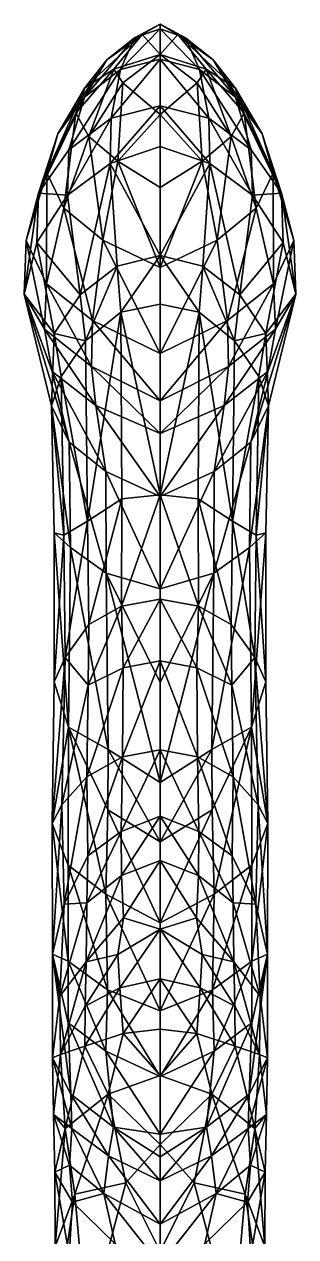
# Model space of a CAD drawing. Extents: x -0.38 to 0.38, y -1.36 to 1.52.
# Drawn here: x -0.0492 to 0.0492, y 1.0853 to 1.5242 of the extents above; entities that cross this region are included whole.
import ezdxf

# ---------------------------------------------------------------- set-up
doc = ezdxf.new("R2010")
doc.units = 0
doc.layers.add('SABTOOTH$LWO', color=1, linetype='CONTINUOUS')

msp = doc.modelspace()

# ---------------------------------------------------------------- linework, layer by layer
at = {"layer": 'SABTOOTH$LWO'}
for points in [[(-0.00646, 1.5205, 0.19042), (-0.00927, 1.51935, 0.23469), (0, 1.52422, 0.19241)], [(-0.00927, 1.51935, 0.23469), (0, 1.52253, 0.23649), (0, 1.52422, 0.19241)], [(0, 1.51326, 0.16901), (-0.00646, 1.5205, 0.19042), (0, 1.52422, 0.19241)], [(0.00646, 1.5205, 0.19042), (0, 1.51326, 0.16901), (0, 1.52422, 0.19241)], [(0.00927, 1.51935, 0.23469), (0.00646, 1.5205, 0.19042), (0, 1.52422, 0.19241)], [(0, 1.52253, 0.23649), (0.00927, 1.51935, 0.23469), (0, 1.52422, 0.19241)], [(-0.01926, 1.51131, 0.23054), (-0.02737, 1.49788, 0.28445), (-0.00927, 1.51935, 0.23469)], [(-0.02737, 1.49788, 0.28445), (-0.01426, 1.50778, 0.28902), (-0.00927, 1.51935, 0.23469)], [(-0.01673, 1.50797, 0.1833), (-0.02724, 1.50125, 0.22526), (-0.00646, 1.5205, 0.19042)], [(-0.02724, 1.50125, 0.22526), (-0.01926, 1.51131, 0.23054), (-0.00646, 1.5205, 0.19042)], [(-0.01926, 1.51131, 0.23054), (-0.00927, 1.51935, 0.23469), (-0.00646, 1.5205, 0.19042)], [(0, 1.51326, 0.16901), (-0.01673, 1.50797, 0.1833), (-0.00646, 1.5205, 0.19042)], [(-0.00927, 1.51935, 0.23469), (-0.01426, 1.50778, 0.28902), (0, 1.52253, 0.23649)], [(-0.01426, 1.50778, 0.28902), (0, 1.51158, 0.29086), (0, 1.52253, 0.23649)], [(0.01426, 1.50778, 0.28902), (0.00927, 1.51935, 0.23469), (0, 1.52253, 0.23649)], [(0, 1.51158, 0.29086), (0.01426, 1.50778, 0.28902), (0, 1.52253, 0.23649)], [(0.01673, 1.50797, 0.1833), (0, 1.51326, 0.16901), (0.00646, 1.5205, 0.19042)], [(0.00927, 1.51935, 0.23469), (0.01926, 1.51131, 0.23054), (0.00646, 1.5205, 0.19042)], [(0.02724, 1.50125, 0.22526), (0.01673, 1.50797, 0.1833), (0.00646, 1.5205, 0.19042)], [(0.01926, 1.51131, 0.23054), (0.02724, 1.50125, 0.22526), (0.00646, 1.5205, 0.19042)], [(0.02737, 1.49788, 0.28445), (0.01926, 1.51131, 0.23054), (0.00927, 1.51935, 0.23469)], [(0.01426, 1.50778, 0.28902), (0.02737, 1.49788, 0.28445), (0.00927, 1.51935, 0.23469)], [(-0.02724, 1.50125, 0.22526), (-0.03704, 1.48454, 0.27774), (-0.01926, 1.51131, 0.23054)], [(-0.03704, 1.48454, 0.27774), (-0.02737, 1.49788, 0.28445), (-0.01926, 1.51131, 0.23054)], [(-0.01426, 1.50778, 0.28902), (-0.01763, 1.49028, 0.34386), (0, 1.51158, 0.29086)], [(-0.01763, 1.49028, 0.34386), (0, 1.49474, 0.34513), (0, 1.51158, 0.29086)], [(0, 1.51326, 0.16901), (-0.01351, 1.50302, 0.18013), (-0.01673, 1.50797, 0.1833)], [(0, 1.51326, 0.16901), (0, 1.49155, 0.17209), (-0.01351, 1.50302, 0.18013)], [(0.01351, 1.50302, 0.18013), (0, 1.51326, 0.16901), (0.01673, 1.50797, 0.1833)], [(0, 1.49155, 0.17209), (0, 1.51326, 0.16901), (0.01351, 1.50302, 0.18013)], [(0.01763, 1.49028, 0.34386), (0.01426, 1.50778, 0.28902), (0, 1.51158, 0.29086)], [(0, 1.49474, 0.34513), (0.01763, 1.49028, 0.34386), (0, 1.51158, 0.29086)], [(0.03704, 1.48454, 0.27774), (0.02724, 1.50125, 0.22526), (0.01926, 1.51131, 0.23054)], [(0.02737, 1.49788, 0.28445), (0.03704, 1.48454, 0.27774), (0.01926, 1.51131, 0.23054)], [(-0.02737, 1.49788, 0.28445), (-0.03301, 1.47878, 0.33981), (-0.01426, 1.50778, 0.28902)], [(-0.03301, 1.47878, 0.33981), (-0.01763, 1.49028, 0.34386), (-0.01426, 1.50778, 0.28902)], [(-0.03051, 1.492, 0.22008), (-0.02724, 1.50125, 0.22526), (-0.01673, 1.50797, 0.1833)], [(-0.02582, 1.48362, 0.21343), (-0.03051, 1.492, 0.22008), (-0.01673, 1.50797, 0.1833)], [(-0.01351, 1.50302, 0.18013), (-0.02582, 1.48362, 0.21343), (-0.01673, 1.50797, 0.1833)], [(0.02582, 1.48362, 0.21343), (0.01351, 1.50302, 0.18013), (0.01673, 1.50797, 0.1833)], [(0.03301, 1.47878, 0.33981), (0.02737, 1.49788, 0.28445), (0.01426, 1.50778, 0.28902)], [(0.01763, 1.49028, 0.34386), (0.03301, 1.47878, 0.33981), (0.01426, 1.50778, 0.28902)], [(0.02724, 1.50125, 0.22526), (0.03051, 1.492, 0.22008), (0.01673, 1.50797, 0.1833)], [(0.03051, 1.492, 0.22008), (0.02582, 1.48362, 0.21343), (0.01673, 1.50797, 0.1833)], [(-0.03051, 1.492, 0.22008), (-0.041, 1.47041, 0.2695), (-0.02724, 1.50125, 0.22526)], [(-0.041, 1.47041, 0.2695), (-0.03704, 1.48454, 0.27774), (-0.02724, 1.50125, 0.22526)], [(-0.01533, 1.4746, 0.2054), (-0.02582, 1.48362, 0.21343), (-0.01351, 1.50302, 0.18013)], [(-0.01351, 1.50302, 0.18013), (0, 1.49155, 0.17209), (-0.01533, 1.4746, 0.2054)], [(0, 1.49155, 0.17209), (0.01351, 1.50302, 0.18013), (0.01533, 1.4746, 0.2054)], [(0.02582, 1.48362, 0.21343), (0.01533, 1.4746, 0.2054), (0.01351, 1.50302, 0.18013)], [(0.041, 1.47041, 0.2695), (0.03051, 1.492, 0.22008), (0.02724, 1.50125, 0.22526)], [(0.03704, 1.48454, 0.27774), (0.041, 1.47041, 0.2695), (0.02724, 1.50125, 0.22526)], [(-0.03704, 1.48454, 0.27774), (-0.044, 1.46306, 0.33264), (-0.02737, 1.49788, 0.28445)], [(-0.044, 1.46306, 0.33264), (-0.03301, 1.47878, 0.33981), (-0.02737, 1.49788, 0.28445)], [(0.044, 1.46306, 0.33264), (0.03704, 1.48454, 0.27774), (0.02737, 1.49788, 0.28445)], [(0.03301, 1.47878, 0.33981), (0.044, 1.46306, 0.33264), (0.02737, 1.49788, 0.28445)], [(-0.01763, 1.49028, 0.34386), (-0.01805, 1.47379, 0.37538), (0, 1.49474, 0.34513)], [(0, 1.47993, 0.37383), (0, 1.49474, 0.34513), (-0.01805, 1.47379, 0.37538)], [(0.01805, 1.47379, 0.37538), (0.01763, 1.49028, 0.34386), (0, 1.49474, 0.34513)], [(0, 1.49474, 0.34513), (0, 1.47993, 0.37383), (0.01805, 1.47379, 0.37538)], [(-0.03479, 1.45765, 0.25874), (-0.041, 1.47041, 0.2695), (-0.03051, 1.492, 0.22008)], [(-0.02582, 1.48362, 0.21343), (-0.03479, 1.45765, 0.25874), (-0.03051, 1.492, 0.22008)], [(-0.03301, 1.47878, 0.33981), (-0.03352, 1.4623, 0.37156), (-0.01763, 1.49028, 0.34386)], [(-0.01805, 1.47379, 0.37538), (-0.01763, 1.49028, 0.34386), (-0.03352, 1.4623, 0.37156)], [(0, 1.4651, 0.19504), (-0.01533, 1.4746, 0.2054), (0, 1.49155, 0.17209)], [(0.01533, 1.4746, 0.2054), (0, 1.4651, 0.19504), (0, 1.49155, 0.17209)], [(0.03352, 1.4623, 0.37156), (0.03301, 1.47878, 0.33981), (0.01763, 1.49028, 0.34386)], [(0.01763, 1.49028, 0.34386), (0.01805, 1.47379, 0.37538), (0.03352, 1.4623, 0.37156)], [(0.03479, 1.45765, 0.25874), (0.02582, 1.48362, 0.21343), (0.03051, 1.492, 0.22008)], [(0.041, 1.47041, 0.2695), (0.03479, 1.45765, 0.25874), (0.03051, 1.492, 0.22008)], [(-0.041, 1.47041, 0.2695), (-0.04844, 1.44594, 0.32203), (-0.03704, 1.48454, 0.27774)], [(-0.04844, 1.44594, 0.32203), (-0.044, 1.46306, 0.33264), (-0.03704, 1.48454, 0.27774)], [(-0.02067, 1.44609, 0.24686), (-0.03479, 1.45765, 0.25874), (-0.02582, 1.48362, 0.21343)], [(-0.01533, 1.4746, 0.2054), (-0.02067, 1.44609, 0.24686), (-0.02582, 1.48362, 0.21343)], [(0.02067, 1.44609, 0.24686), (0.01533, 1.4746, 0.2054), (0.02582, 1.48362, 0.21343)], [(0.03479, 1.45765, 0.25874), (0.02067, 1.44609, 0.24686), (0.02582, 1.48362, 0.21343)], [(0.04844, 1.44594, 0.32203), (0.041, 1.47041, 0.2695), (0.03704, 1.48454, 0.27774)], [(0.044, 1.46306, 0.33264), (0.04844, 1.44594, 0.32203), (0.03704, 1.48454, 0.27774)], [(0, 1.44049, 0.42409), (0, 1.47993, 0.37383), (-0.01805, 1.47379, 0.37538)], [(0, 1.47993, 0.37383), (0, 1.44049, 0.42409), (0.01805, 1.47379, 0.37538)], [(-0.03352, 1.4623, 0.37156), (-0.03301, 1.47878, 0.33981), (-0.044, 1.46306, 0.33264)], [(0.03301, 1.47878, 0.33981), (0.03352, 1.4623, 0.37156), (0.044, 1.46306, 0.33264)], [(-0.03352, 1.4623, 0.37156), (-0.02888, 1.42624, 0.4211), (-0.01805, 1.47379, 0.37538)], [(-0.01549, 1.43663, 0.42297), (-0.01805, 1.47379, 0.37538), (-0.02888, 1.42624, 0.4211)], [(0, 1.4362, 0.23081), (-0.02067, 1.44609, 0.24686), (-0.01533, 1.4746, 0.2054)], [(-0.01805, 1.47379, 0.37538), (-0.01549, 1.43663, 0.42297), (0, 1.44049, 0.42409)], [(0, 1.4651, 0.19504), (0, 1.4362, 0.23081), (-0.01533, 1.4746, 0.2054)], [(0, 1.4362, 0.23081), (0, 1.4651, 0.19504), (0.01533, 1.4746, 0.2054)], [(0.02067, 1.44609, 0.24686), (0, 1.4362, 0.23081), (0.01533, 1.4746, 0.2054)], [(0.01549, 1.43663, 0.42297), (0.01805, 1.47379, 0.37538), (0, 1.44049, 0.42409)], [(0.01805, 1.47379, 0.37538), (0.01549, 1.43663, 0.42297), (0.02888, 1.42624, 0.4211)], [(0.02888, 1.42624, 0.4211), (0.03352, 1.4623, 0.37156), (0.01805, 1.47379, 0.37538)], [(-0.04112, 1.4303, 0.30839), (-0.04844, 1.44594, 0.32203), (-0.041, 1.47041, 0.2695)], [(-0.03479, 1.45765, 0.25874), (-0.04112, 1.4303, 0.30839), (-0.041, 1.47041, 0.2695)], [(0.04112, 1.4303, 0.30839), (0.03479, 1.45765, 0.25874), (0.041, 1.47041, 0.2695)], [(0.04844, 1.44594, 0.32203), (0.04112, 1.4303, 0.30839), (0.041, 1.47041, 0.2695)], [(-0.04844, 1.44594, 0.32203), (-0.04917, 1.42656, 0.35838), (-0.044, 1.46306, 0.33264)], [(-0.04456, 1.44518, 0.36706), (-0.044, 1.46306, 0.33264), (-0.04917, 1.42656, 0.35838)], [(-0.04456, 1.44518, 0.36706), (-0.03352, 1.4623, 0.37156), (-0.044, 1.46306, 0.33264)], [(-0.02888, 1.42624, 0.4211), (-0.03352, 1.4623, 0.37156), (-0.04456, 1.44518, 0.36706)], [(0.03352, 1.4623, 0.37156), (0.02888, 1.42624, 0.4211), (0.04456, 1.44518, 0.36706)], [(0.03352, 1.4623, 0.37156), (0.04456, 1.44518, 0.36706), (0.044, 1.46306, 0.33264)], [(0.04917, 1.42656, 0.35838), (0.04844, 1.44594, 0.32203), (0.044, 1.46306, 0.33264)], [(0.044, 1.46306, 0.33264), (0.04456, 1.44518, 0.36706), (0.04917, 1.42656, 0.35838)], [(-0.02444, 1.41698, 0.29392), (-0.04112, 1.4303, 0.30839), (-0.03479, 1.45765, 0.25874)], [(-0.02067, 1.44609, 0.24686), (-0.02444, 1.41698, 0.29392), (-0.03479, 1.45765, 0.25874)], [(0.02444, 1.41698, 0.29392), (0.02067, 1.44609, 0.24686), (0.03479, 1.45765, 0.25874)], [(0.04112, 1.4303, 0.30839), (0.02444, 1.41698, 0.29392), (0.03479, 1.45765, 0.25874)], [(-0.04917, 1.42656, 0.35838), (-0.04844, 1.44594, 0.32203), (-0.04181, 1.41388, 0.33953)], [(-0.03828, 1.41222, 0.41714), (-0.04456, 1.44518, 0.36706), (-0.04917, 1.42656, 0.35838)], [(-0.04112, 1.4303, 0.30839), (-0.04181, 1.41388, 0.33953), (-0.04844, 1.44594, 0.32203)], [(-0.03828, 1.41222, 0.41714), (-0.02888, 1.42624, 0.4211), (-0.04456, 1.44518, 0.36706)], [(0, 1.40498, 0.27625), (-0.02444, 1.41698, 0.29392), (-0.02067, 1.44609, 0.24686)], [(0, 1.4362, 0.23081), (0, 1.40498, 0.27625), (-0.02067, 1.44609, 0.24686)], [(0, 1.40498, 0.27625), (0, 1.4362, 0.23081), (0.02067, 1.44609, 0.24686)], [(0.02444, 1.41698, 0.29392), (0, 1.40498, 0.27625), (0.02067, 1.44609, 0.24686)], [(0.02888, 1.42624, 0.4211), (0.03828, 1.41222, 0.41714), (0.04456, 1.44518, 0.36706)], [(0.04456, 1.44518, 0.36706), (0.03828, 1.41222, 0.41714), (0.04917, 1.42656, 0.35838)], [(0.04181, 1.41388, 0.33953), (0.04112, 1.4303, 0.30839), (0.04844, 1.44594, 0.32203)], [(0.04844, 1.44594, 0.32203), (0.04917, 1.42656, 0.35838), (0.04181, 1.41388, 0.33953)], [(-0.01549, 1.43663, 0.42297), (-0.0142, 1.42002, 0.4488), (0, 1.44049, 0.42409)], [(0, 1.42294, 0.45011), (0, 1.44049, 0.42409), (-0.0142, 1.42002, 0.4488)], [(0.0142, 1.42002, 0.4488), (0.01549, 1.43663, 0.42297), (0, 1.44049, 0.42409)], [(0, 1.44049, 0.42409), (0, 1.42294, 0.45011), (0.0142, 1.42002, 0.4488)], [(-0.02888, 1.42624, 0.4211), (-0.02696, 1.40965, 0.4485), (-0.01549, 1.43663, 0.42297)], [(-0.0142, 1.42002, 0.4488), (-0.01549, 1.43663, 0.42297), (-0.02696, 1.40965, 0.4485)], [(0.01549, 1.43663, 0.42297), (0.0142, 1.42002, 0.4488), (0.02696, 1.40965, 0.4485)], [(0.02696, 1.40965, 0.4485), (0.02888, 1.42624, 0.4211), (0.01549, 1.43663, 0.42297)], [(-0.04181, 1.41388, 0.33953), (-0.03907, 1.39855, 0.37026), (-0.04917, 1.42656, 0.35838)], [(-0.03907, 1.39855, 0.37026), (-0.03294, 1.3729, 0.4268), (-0.04917, 1.42656, 0.35838)], [(-0.03928, 1.38611, 0.43259), (-0.04917, 1.42656, 0.35838), (-0.03294, 1.3729, 0.4268)], [(-0.03928, 1.38611, 0.43259), (-0.03828, 1.41222, 0.41714), (-0.04917, 1.42656, 0.35838)], [(-0.04181, 1.41388, 0.33953), (-0.04112, 1.4303, 0.30839), (-0.02484, 1.40032, 0.32555)], [(-0.02444, 1.41698, 0.29392), (-0.02484, 1.40032, 0.32555), (-0.04112, 1.4303, 0.30839)], [(0.02484, 1.40032, 0.32555), (0.02444, 1.41698, 0.29392), (0.04112, 1.4303, 0.30839)], [(0.04112, 1.4303, 0.30839), (0.04181, 1.41388, 0.33953), (0.02484, 1.40032, 0.32555)], [(0.03294, 1.3729, 0.4268), (0.03907, 1.39855, 0.37026), (0.04917, 1.42656, 0.35838)], [(0.04917, 1.42656, 0.35838), (0.03928, 1.38611, 0.43259), (0.03294, 1.3729, 0.4268)], [(0.03828, 1.41222, 0.41714), (0.03928, 1.38611, 0.43259), (0.04917, 1.42656, 0.35838)], [(0.03907, 1.39855, 0.37026), (0.04181, 1.41388, 0.33953), (0.04917, 1.42656, 0.35838)], [(-0.02696, 1.40965, 0.4485), (-0.02888, 1.42624, 0.4211), (-0.03828, 1.41222, 0.41714)], [(0, 1.35385, 0.59335), (0, 1.42294, 0.45011), (-0.0142, 1.42002, 0.4488)], [(0, 1.42294, 0.45011), (0, 1.35385, 0.59335), (0.0142, 1.42002, 0.4488)], [(0.02888, 1.42624, 0.4211), (0.02696, 1.40965, 0.4485), (0.03828, 1.41222, 0.41714)], [(-0.02696, 1.40965, 0.4485), (-0.02623, 1.34435, 0.58796), (-0.0142, 1.42002, 0.4488)], [(-0.01383, 1.35245, 0.58916), (-0.0142, 1.42002, 0.4488), (-0.02623, 1.34435, 0.58796)], [(-0.0142, 1.42002, 0.4488), (-0.01383, 1.35245, 0.58916), (0, 1.35385, 0.59335)], [(0.01383, 1.35245, 0.58916), (0.0142, 1.42002, 0.4488), (0, 1.35385, 0.59335)], [(0.0142, 1.42002, 0.4488), (0.01383, 1.35245, 0.58916), (0.02623, 1.34435, 0.58796)], [(0.02623, 1.34435, 0.58796), (0.02696, 1.40965, 0.4485), (0.0142, 1.42002, 0.4488)], [(-0.02484, 1.40032, 0.32555), (-0.02319, 1.38626, 0.35794), (-0.04181, 1.41388, 0.33953)], [(-0.03907, 1.39855, 0.37026), (-0.04181, 1.41388, 0.33953), (-0.02319, 1.38626, 0.35794)], [(-0.02484, 1.40032, 0.32555), (-0.02444, 1.41698, 0.29392), (0, 1.38789, 0.30839)], [(0, 1.40498, 0.27625), (0, 1.38789, 0.30839), (-0.02444, 1.41698, 0.29392)], [(0, 1.38789, 0.30839), (0, 1.40498, 0.27625), (0.02444, 1.41698, 0.29392)], [(0.02444, 1.41698, 0.29392), (0.02484, 1.40032, 0.32555), (0, 1.38789, 0.30839)], [(0.02319, 1.38626, 0.35794), (0.02484, 1.40032, 0.32555), (0.04181, 1.41388, 0.33953)], [(0.04181, 1.41388, 0.33953), (0.03907, 1.39855, 0.37026), (0.02319, 1.38626, 0.35794)], [(-0.03575, 1.39671, 0.44545), (-0.03828, 1.41222, 0.41714), (-0.03928, 1.38611, 0.43259)], [(-0.03575, 1.39671, 0.44545), (-0.02696, 1.40965, 0.4485), (-0.03828, 1.41222, 0.41714)], [(-0.02623, 1.34435, 0.58796), (-0.02696, 1.40965, 0.4485), (-0.03575, 1.39671, 0.44545)], [(0.02696, 1.40965, 0.4485), (0.02623, 1.34435, 0.58796), (0.03575, 1.39671, 0.44545)], [(0.02696, 1.40965, 0.4485), (0.03575, 1.39671, 0.44545), (0.03828, 1.41222, 0.41714)], [(0.03828, 1.41222, 0.41714), (0.03575, 1.39671, 0.44545), (0.03928, 1.38611, 0.43259)], [(0, 1.38789, 0.30839), (0, 1.3761, 0.33965), (-0.02484, 1.40032, 0.32555)], [(-0.02319, 1.38626, 0.35794), (-0.02484, 1.40032, 0.32555), (0, 1.3761, 0.33965)], [(0, 1.3761, 0.33965), (0, 1.38789, 0.30839), (0.02484, 1.40032, 0.32555)], [(0.02484, 1.40032, 0.32555), (0.02319, 1.38626, 0.35794), (0, 1.3761, 0.33965)], [(-0.03486, 1.33923, 0.57175), (-0.03575, 1.39671, 0.44545), (-0.03928, 1.38611, 0.43259)], [(-0.02319, 1.38626, 0.35794), (-0.01964, 1.36229, 0.4203), (-0.03907, 1.39855, 0.37026)], [(-0.03294, 1.3729, 0.4268), (-0.03907, 1.39855, 0.37026), (-0.01964, 1.36229, 0.4203)], [(-0.03486, 1.33923, 0.57175), (-0.02623, 1.34435, 0.58796), (-0.03575, 1.39671, 0.44545)], [(0.01964, 1.36229, 0.4203), (0.02319, 1.38626, 0.35794), (0.03907, 1.39855, 0.37026)], [(0.03907, 1.39855, 0.37026), (0.03294, 1.3729, 0.4268), (0.01964, 1.36229, 0.4203)], [(0.02623, 1.34435, 0.58796), (0.03486, 1.33923, 0.57175), (0.03575, 1.39671, 0.44545)], [(0.03575, 1.39671, 0.44545), (0.03486, 1.33923, 0.57175), (0.03928, 1.38611, 0.43259)], [(-0.03294, 1.3729, 0.4268), (-0.03237, 1.3348, 0.51381), (-0.03928, 1.38611, 0.43259)], [(-0.03837, 1.34009, 0.53707), (-0.03928, 1.38611, 0.43259), (-0.03237, 1.3348, 0.51381)], [(-0.03837, 1.34009, 0.53707), (-0.03486, 1.33923, 0.57175), (-0.03928, 1.38611, 0.43259)], [(0, 1.3761, 0.33965), (0, 1.3533, 0.40962), (-0.02319, 1.38626, 0.35794)], [(-0.01964, 1.36229, 0.4203), (-0.02319, 1.38626, 0.35794), (0, 1.3533, 0.40962)], [(0, 1.3533, 0.40962), (0, 1.3761, 0.33965), (0.02319, 1.38626, 0.35794)], [(0.02319, 1.38626, 0.35794), (0.01964, 1.36229, 0.4203), (0, 1.3533, 0.40962)], [(0.03237, 1.3348, 0.51381), (0.03294, 1.3729, 0.4268), (0.03928, 1.38611, 0.43259)], [(0.03928, 1.38611, 0.43259), (0.03837, 1.34009, 0.53707), (0.03237, 1.3348, 0.51381)], [(0.03486, 1.33923, 0.57175), (0.03837, 1.34009, 0.53707), (0.03928, 1.38611, 0.43259)], [(-0.01964, 1.36229, 0.4203), (-0.01948, 1.32546, 0.50453), (-0.03294, 1.3729, 0.4268)], [(-0.03237, 1.3348, 0.51381), (-0.03294, 1.3729, 0.4268), (-0.01948, 1.32546, 0.50453)], [(0.01948, 1.32546, 0.50453), (0.01964, 1.36229, 0.4203), (0.03294, 1.3729, 0.4268)], [(0.03294, 1.3729, 0.4268), (0.03237, 1.3348, 0.51381), (0.01948, 1.32546, 0.50453)], [(0, 1.3533, 0.40962), (0, 1.31983, 0.4869), (-0.01964, 1.36229, 0.4203)], [(-0.01948, 1.32546, 0.50453), (-0.01964, 1.36229, 0.4203), (0, 1.31983, 0.4869)], [(0, 1.31983, 0.4869), (0, 1.3533, 0.40962), (0.01964, 1.36229, 0.4203)], [(0.01964, 1.36229, 0.4203), (0.01948, 1.32546, 0.50453), (0, 1.31983, 0.4869)], [(-0.02623, 1.34435, 0.58796), (-0.02573, 1.30695, 0.67551), (-0.01383, 1.35245, 0.58916)], [(-0.01395, 1.31362, 0.67868), (-0.01383, 1.35245, 0.58916), (-0.02573, 1.30695, 0.67551)], [(-0.01383, 1.35245, 0.58916), (-0.01395, 1.31362, 0.67868), (0, 1.35385, 0.59335)], [(0, 1.31611, 0.67983), (0, 1.35385, 0.59335), (-0.01395, 1.31362, 0.67868)], [(0.01395, 1.31362, 0.67868), (0.01383, 1.35245, 0.58916), (0, 1.35385, 0.59335)], [(0, 1.35385, 0.59335), (0, 1.31611, 0.67983), (0.01395, 1.31362, 0.67868)], [(0.02573, 1.30695, 0.67551), (0.02623, 1.34435, 0.58796), (0.01383, 1.35245, 0.58916)], [(0.01383, 1.35245, 0.58916), (0.01395, 1.31362, 0.67868), (0.02573, 1.30695, 0.67551)], [(-0.03486, 1.33923, 0.57175), (-0.0343, 1.29503, 0.67979), (-0.02623, 1.34435, 0.58796)], [(-0.02573, 1.30695, 0.67551), (-0.02623, 1.34435, 0.58796), (-0.0343, 1.29503, 0.67979)], [(0.02623, 1.34435, 0.58796), (0.02573, 1.30695, 0.67551), (0.0343, 1.29503, 0.67979)], [(0.0343, 1.29503, 0.67979), (0.03486, 1.33923, 0.57175), (0.02623, 1.34435, 0.58796)], [(-0.03838, 1.28621, 0.665), (-0.03837, 1.34009, 0.53707), (-0.03313, 1.26975, 0.66915)], [(-0.03837, 1.34009, 0.53707), (-0.03838, 1.28621, 0.665), (-0.03486, 1.33923, 0.57175)], [(-0.0343, 1.29503, 0.67979), (-0.03486, 1.33923, 0.57175), (-0.03838, 1.28621, 0.665)], [(-0.03237, 1.3348, 0.51381), (-0.03313, 1.26975, 0.66915), (-0.03837, 1.34009, 0.53707)], [(0.03313, 1.26975, 0.66915), (0.03237, 1.3348, 0.51381), (0.03837, 1.34009, 0.53707)], [(0.03837, 1.34009, 0.53707), (0.03838, 1.28621, 0.665), (0.03313, 1.26975, 0.66915)], [(0.03486, 1.33923, 0.57175), (0.0343, 1.29503, 0.67979), (0.03838, 1.28621, 0.665)], [(0.03838, 1.28621, 0.665), (0.03837, 1.34009, 0.53707), (0.03486, 1.33923, 0.57175)], [(-0.03313, 1.26975, 0.66915), (-0.03237, 1.3348, 0.51381), (-0.01879, 1.26164, 0.6487)], [(-0.01948, 1.32546, 0.50453), (-0.01879, 1.26164, 0.6487), (-0.03237, 1.3348, 0.51381)], [(0.01879, 1.26164, 0.6487), (0.01948, 1.32546, 0.50453), (0.03237, 1.3348, 0.51381)], [(0.03237, 1.3348, 0.51381), (0.03313, 1.26975, 0.66915), (0.01879, 1.26164, 0.6487)], [(0, 1.31983, 0.4869), (0, 1.28587, 0.55795), (-0.01948, 1.32546, 0.50453)], [(0, 1.28587, 0.55795), (0, 1.24977, 0.64069), (-0.01948, 1.32546, 0.50453)], [(-0.01879, 1.26164, 0.6487), (-0.01948, 1.32546, 0.50453), (0, 1.24977, 0.64069)], [(0, 1.28587, 0.55795), (0, 1.31983, 0.4869), (0.01948, 1.32546, 0.50453)], [(0, 1.24977, 0.64069), (0, 1.28587, 0.55795), (0.01948, 1.32546, 0.50453)], [(0.01948, 1.32546, 0.50453), (0.01879, 1.26164, 0.6487), (0, 1.24977, 0.64069)], [(-0.02573, 1.30695, 0.67551), (-0.02597, 1.28499, 0.73811), (-0.01395, 1.31362, 0.67868)], [(-0.0134, 1.29121, 0.74186), (-0.01395, 1.31362, 0.67868), (-0.02597, 1.28499, 0.73811)], [(-0.01395, 1.31362, 0.67868), (-0.0134, 1.29121, 0.74186), (0, 1.31611, 0.67983)], [(0, 1.29381, 0.74354), (0, 1.31611, 0.67983), (-0.0134, 1.29121, 0.74186)], [(0.0134, 1.29121, 0.74186), (0.01395, 1.31362, 0.67868), (0, 1.31611, 0.67983)], [(0, 1.31611, 0.67983), (0, 1.29381, 0.74354), (0.0134, 1.29121, 0.74186)], [(0.01395, 1.31362, 0.67868), (0.0134, 1.29121, 0.74186), (0.02597, 1.28499, 0.73811)], [(0.02597, 1.28499, 0.73811), (0.02573, 1.30695, 0.67551), (0.01395, 1.31362, 0.67868)], [(-0.02597, 1.28499, 0.73811), (-0.02573, 1.30695, 0.67551), (-0.0343, 1.29503, 0.67979)], [(0.02573, 1.30695, 0.67551), (0.02597, 1.28499, 0.73811), (0.0343, 1.29503, 0.67979)], [(-0.03556, 1.24163, 0.81538), (-0.0343, 1.29503, 0.67979), (-0.03905, 1.23485, 0.79468)], [(-0.03838, 1.28621, 0.665), (-0.03905, 1.23485, 0.79468), (-0.0343, 1.29503, 0.67979)], [(-0.0343, 1.29503, 0.67979), (-0.03556, 1.24163, 0.81538), (-0.02597, 1.28499, 0.73811)], [(0.03556, 1.24163, 0.81538), (0.0343, 1.29503, 0.67979), (0.02597, 1.28499, 0.73811)], [(0.0343, 1.29503, 0.67979), (0.03556, 1.24163, 0.81538), (0.03905, 1.23485, 0.79468)], [(0.03905, 1.23485, 0.79468), (0.03838, 1.28621, 0.665), (0.0343, 1.29503, 0.67979)], [(-0.02597, 1.28499, 0.73811), (-0.02648, 1.25172, 0.82197), (-0.0134, 1.29121, 0.74186)], [(-0.01353, 1.25907, 0.82549), (-0.0134, 1.29121, 0.74186), (-0.02648, 1.25172, 0.82197)], [(-0.0134, 1.29121, 0.74186), (-0.01353, 1.25907, 0.82549), (0, 1.29381, 0.74354)], [(0, 1.2616, 0.82904), (0, 1.29381, 0.74354), (-0.01353, 1.25907, 0.82549)], [(0.01353, 1.25907, 0.82549), (0.0134, 1.29121, 0.74186), (0, 1.29381, 0.74354)], [(0, 1.29381, 0.74354), (0, 1.2616, 0.82904), (0.01353, 1.25907, 0.82549)], [(0.02648, 1.25172, 0.82197), (0.02597, 1.28499, 0.73811), (0.0134, 1.29121, 0.74186)], [(0.0134, 1.29121, 0.74186), (0.01353, 1.25907, 0.82549), (0.02648, 1.25172, 0.82197)], [(-0.03905, 1.23485, 0.79468), (-0.03838, 1.28621, 0.665), (-0.03313, 1.26975, 0.66915)], [(0.03838, 1.28621, 0.665), (0.03905, 1.23485, 0.79468), (0.03313, 1.26975, 0.66915)], [(-0.02648, 1.25172, 0.82197), (-0.02597, 1.28499, 0.73811), (-0.03556, 1.24163, 0.81538)], [(0.02597, 1.28499, 0.73811), (0.02648, 1.25172, 0.82197), (0.03556, 1.24163, 0.81538)], [(-0.03905, 1.23485, 0.79468), (-0.03313, 1.26975, 0.66915), (-0.03326, 1.21979, 0.79848)], [(-0.03326, 1.21979, 0.79848), (-0.03313, 1.26975, 0.66915), (-0.01966, 1.20926, 0.79059)], [(-0.03313, 1.26975, 0.66915), (-0.01895, 1.2398, 0.70971), (-0.01966, 1.20926, 0.79059)], [(-0.01879, 1.26164, 0.6487), (-0.01895, 1.2398, 0.70971), (-0.03313, 1.26975, 0.66915)], [(0.01895, 1.2398, 0.70971), (0.01879, 1.26164, 0.6487), (0.03313, 1.26975, 0.66915)], [(0.01895, 1.2398, 0.70971), (0.03313, 1.26975, 0.66915), (0.01966, 1.20926, 0.79059)], [(0.03313, 1.26975, 0.66915), (0.03326, 1.21979, 0.79848), (0.01966, 1.20926, 0.79059)], [(0.03313, 1.26975, 0.66915), (0.03905, 1.23485, 0.79468), (0.03326, 1.21979, 0.79848)], [(-0.01895, 1.2398, 0.70971), (-0.01879, 1.26164, 0.6487), (0, 1.22828, 0.702)], [(0, 1.24977, 0.64069), (0, 1.22828, 0.702), (-0.01879, 1.26164, 0.6487)], [(-0.01353, 1.25907, 0.82549), (-0.01407, 1.23197, 0.90816), (0, 1.2616, 0.82904)], [(0, 1.23757, 0.90978), (0, 1.2616, 0.82904), (-0.01407, 1.23197, 0.90816)], [(0, 1.22828, 0.702), (0, 1.24977, 0.64069), (0.01879, 1.26164, 0.6487)], [(0.01879, 1.26164, 0.6487), (0.01895, 1.2398, 0.70971), (0, 1.22828, 0.702)], [(0.01407, 1.23197, 0.90816), (0.01353, 1.25907, 0.82549), (0, 1.2616, 0.82904)], [(0, 1.2616, 0.82904), (0, 1.23757, 0.90978), (0.01407, 1.23197, 0.90816)], [(-0.02648, 1.25172, 0.82197), (-0.02617, 1.22313, 0.90544), (-0.01353, 1.25907, 0.82549)], [(-0.01407, 1.23197, 0.90816), (-0.01353, 1.25907, 0.82549), (-0.02617, 1.22313, 0.90544)], [(0.02617, 1.22313, 0.90544), (0.02648, 1.25172, 0.82197), (0.01353, 1.25907, 0.82549)], [(0.01353, 1.25907, 0.82549), (0.01407, 1.23197, 0.90816), (0.02617, 1.22313, 0.90544)], [(-0.03556, 1.24163, 0.81538), (-0.0347, 1.2057, 0.91799), (-0.02648, 1.25172, 0.82197)], [(-0.02617, 1.22313, 0.90544), (-0.02648, 1.25172, 0.82197), (-0.0347, 1.2057, 0.91799)], [(0.02648, 1.25172, 0.82197), (0.02617, 1.22313, 0.90544), (0.0347, 1.2057, 0.91799)], [(0.0347, 1.2057, 0.91799), (0.03556, 1.24163, 0.81538), (0.02648, 1.25172, 0.82197)], [(-0.03905, 1.23485, 0.79468), (-0.03889, 1.18758, 0.92356), (-0.03556, 1.24163, 0.81538)], [(-0.0347, 1.2057, 0.91799), (-0.03556, 1.24163, 0.81538), (-0.03889, 1.18758, 0.92356)], [(-0.01966, 1.20926, 0.79059), (-0.01895, 1.2398, 0.70971), (0, 1.1989, 0.78136)], [(-0.01895, 1.2398, 0.70971), (0, 1.22828, 0.702), (0, 1.1989, 0.78136)], [(0.01895, 1.2398, 0.70971), (0.01966, 1.20926, 0.79059), (0, 1.1989, 0.78136)], [(0, 1.22828, 0.702), (0.01895, 1.2398, 0.70971), (0, 1.1989, 0.78136)], [(0.03556, 1.24163, 0.81538), (0.0347, 1.2057, 0.91799), (0.03889, 1.18758, 0.92356)], [(0.03889, 1.18758, 0.92356), (0.03905, 1.23485, 0.79468), (0.03556, 1.24163, 0.81538)], [(-0.03889, 1.18758, 0.92356), (-0.03905, 1.23485, 0.79468), (-0.03323, 1.18499, 0.88991)], [(-0.03905, 1.23485, 0.79468), (-0.03326, 1.21979, 0.79848), (-0.03323, 1.18499, 0.88991)], [(-0.01407, 1.23197, 0.90816), (-0.01398, 1.21607, 0.95532), (0, 1.23757, 0.90978)], [(0, 1.22155, 0.95766), (0, 1.23757, 0.90978), (-0.01398, 1.21607, 0.95532)], [(0.01398, 1.21607, 0.95532), (0.01407, 1.23197, 0.90816), (0, 1.23757, 0.90978)], [(0, 1.23757, 0.90978), (0, 1.22155, 0.95766), (0.01398, 1.21607, 0.95532)], [(0.03905, 1.23485, 0.79468), (0.03889, 1.18758, 0.92356), (0.03323, 1.18499, 0.88991)], [(0.03326, 1.21979, 0.79848), (0.03905, 1.23485, 0.79468), (0.03323, 1.18499, 0.88991)], [(-0.02617, 1.22313, 0.90544), (-0.02655, 1.20618, 0.95169), (-0.01407, 1.23197, 0.90816)], [(-0.01398, 1.21607, 0.95532), (-0.01407, 1.23197, 0.90816), (-0.02655, 1.20618, 0.95169)], [(0.01407, 1.23197, 0.90816), (0.01398, 1.21607, 0.95532), (0.02655, 1.20618, 0.95169)], [(0.02655, 1.20618, 0.95169), (0.02617, 1.22313, 0.90544), (0.01407, 1.23197, 0.90816)], [(-0.02655, 1.20618, 0.95169), (-0.02617, 1.22313, 0.90544), (-0.0347, 1.2057, 0.91799)], [(0, 1.22155, 0.95766), (-0.01398, 1.21607, 0.95532), (-0.01316, 1.20075, 1.00252)], [(0, 1.19659, 1.04026), (0, 1.22155, 0.95766), (-0.01316, 1.20075, 1.00252)], [(0, 1.22155, 0.95766), (0, 1.19659, 1.04026), (0.01316, 1.20075, 1.00252)], [(0.01398, 1.21607, 0.95532), (0, 1.22155, 0.95766), (0.01316, 1.20075, 1.00252)], [(0.02617, 1.22313, 0.90544), (0.02655, 1.20618, 0.95169), (0.0347, 1.2057, 0.91799)], [(-0.03323, 1.18499, 0.88991), (-0.03326, 1.21979, 0.79848), (-0.01898, 1.17473, 0.88166)], [(-0.03326, 1.21979, 0.79848), (-0.01966, 1.20926, 0.79059), (-0.01898, 1.17473, 0.88166)], [(-0.01316, 1.20075, 1.00252), (-0.01398, 1.21607, 0.95532), (-0.02675, 1.18484, 1.02275)], [(-0.01398, 1.21607, 0.95532), (-0.02655, 1.20618, 0.95169), (-0.02675, 1.18484, 1.02275)], [(0.01398, 1.21607, 0.95532), (0.01316, 1.20075, 1.00252), (0.02675, 1.18484, 1.02275)], [(0.02655, 1.20618, 0.95169), (0.01398, 1.21607, 0.95532), (0.02675, 1.18484, 1.02275)], [(0.03326, 1.21979, 0.79848), (0.03323, 1.18499, 0.88991), (0.01898, 1.17473, 0.88166)], [(0.01966, 1.20926, 0.79059), (0.03326, 1.21979, 0.79848), (0.01898, 1.17473, 0.88166)], [(-0.01898, 1.17473, 0.88166), (-0.01966, 1.20926, 0.79059), (0, 1.16703, 0.87327)], [(-0.01966, 1.20926, 0.79059), (0, 1.1989, 0.78136), (0, 1.16703, 0.87327)], [(0.01966, 1.20926, 0.79059), (0.01898, 1.17473, 0.88166), (0, 1.16703, 0.87327)], [(0, 1.1989, 0.78136), (0.01966, 1.20926, 0.79059), (0, 1.16703, 0.87327)], [(-0.03629, 1.17238, 1.0123), (-0.0347, 1.2057, 0.91799), (-0.03889, 1.18758, 0.92356)], [(-0.02675, 1.18484, 1.02275), (-0.02655, 1.20618, 0.95169), (-0.03629, 1.17238, 1.0123)], [(-0.02655, 1.20618, 0.95169), (-0.0347, 1.2057, 0.91799), (-0.03629, 1.17238, 1.0123)], [(0.02655, 1.20618, 0.95169), (0.02675, 1.18484, 1.02275), (0.03629, 1.17238, 1.0123)], [(0.0347, 1.2057, 0.91799), (0.02655, 1.20618, 0.95169), (0.03629, 1.17238, 1.0123)], [(0.0347, 1.2057, 0.91799), (0.03629, 1.17238, 1.0123), (0.03889, 1.18758, 0.92356)], [(-0.01526, 1.18743, 1.05083), (-0.01316, 1.20075, 1.00252), (-0.02675, 1.18484, 1.02275)], [(0, 1.19659, 1.04026), (-0.01316, 1.20075, 1.00252), (-0.01526, 1.18743, 1.05083)], [(0.01316, 1.20075, 1.00252), (0, 1.19659, 1.04026), (0.01526, 1.18743, 1.05083)], [(0.01316, 1.20075, 1.00252), (0.01526, 1.18743, 1.05083), (0.02675, 1.18484, 1.02275)], [(0, 1.19659, 1.04026), (-0.01526, 1.18743, 1.05083), (-0.01457, 1.17535, 1.09942)], [(0, 1.17865, 1.10448), (0, 1.19659, 1.04026), (-0.01457, 1.17535, 1.09942)], [(0, 1.19659, 1.04026), (0, 1.17865, 1.10448), (0.01457, 1.17535, 1.09942)], [(0.01526, 1.18743, 1.05083), (0, 1.19659, 1.04026), (0.01457, 1.17535, 1.09942)], [(-0.03629, 1.17238, 1.0123), (-0.03889, 1.18758, 0.92356), (-0.03897, 1.15008, 1.04439)], [(-0.03897, 1.15008, 1.04439), (-0.03889, 1.18758, 0.92356), (-0.03235, 1.13695, 1.03778)], [(-0.03327, 1.16277, 0.94415), (-0.03235, 1.13695, 1.03778), (-0.03889, 1.18758, 0.92356)], [(-0.03889, 1.18758, 0.92356), (-0.03323, 1.18499, 0.88991), (-0.03327, 1.16277, 0.94415)], [(-0.01457, 1.17535, 1.09942), (-0.01526, 1.18743, 1.05083), (-0.02713, 1.16872, 1.08854)], [(-0.01526, 1.18743, 1.05083), (-0.02675, 1.18484, 1.02275), (-0.02713, 1.16872, 1.08854)], [(0.01526, 1.18743, 1.05083), (0.01457, 1.17535, 1.09942), (0.02713, 1.16872, 1.08854)], [(0.02675, 1.18484, 1.02275), (0.01526, 1.18743, 1.05083), (0.02713, 1.16872, 1.08854)], [(0.03235, 1.13695, 1.03778), (0.03327, 1.16277, 0.94415), (0.03889, 1.18758, 0.92356)], [(0.03889, 1.18758, 0.92356), (0.03897, 1.15008, 1.04439), (0.03235, 1.13695, 1.03778)], [(0.03323, 1.18499, 0.88991), (0.03889, 1.18758, 0.92356), (0.03327, 1.16277, 0.94415)], [(0.03889, 1.18758, 0.92356), (0.03629, 1.17238, 1.0123), (0.03897, 1.15008, 1.04439)], [(-0.02675, 1.18484, 1.02275), (-0.03629, 1.17238, 1.0123), (-0.03609, 1.15129, 1.10217)], [(-0.02713, 1.16872, 1.08854), (-0.02675, 1.18484, 1.02275), (-0.03609, 1.15129, 1.10217)], [(-0.03327, 1.16277, 0.94415), (-0.03323, 1.18499, 0.88991), (-0.01965, 1.15244, 0.93859)], [(-0.03323, 1.18499, 0.88991), (-0.01898, 1.17473, 0.88166), (-0.01965, 1.15244, 0.93859)], [(0.01898, 1.17473, 0.88166), (0.03323, 1.18499, 0.88991), (0.01965, 1.15244, 0.93859)], [(0.03323, 1.18499, 0.88991), (0.03327, 1.16277, 0.94415), (0.01965, 1.15244, 0.93859)], [(0.02675, 1.18484, 1.02275), (0.02713, 1.16872, 1.08854), (0.03609, 1.15129, 1.10217)], [(0.03629, 1.17238, 1.0123), (0.02675, 1.18484, 1.02275), (0.03609, 1.15129, 1.10217)], [(0, 1.17865, 1.10448), (-0.01457, 1.17535, 1.09942), (-0.0134, 1.15892, 1.14747)], [(0, 1.16045, 1.15281), (0, 1.17865, 1.10448), (-0.0134, 1.15892, 1.14747)], [(0, 1.17865, 1.10448), (0, 1.16045, 1.15281), (0.0134, 1.15892, 1.14747)], [(0.01457, 1.17535, 1.09942), (0, 1.17865, 1.10448), (0.0134, 1.15892, 1.14747)], [(-0.03609, 1.15129, 1.10217), (-0.03629, 1.17238, 1.0123), (-0.03897, 1.15008, 1.04439)], [(-0.0134, 1.15892, 1.14747), (-0.01457, 1.17535, 1.09942), (-0.02728, 1.15426, 1.13462)], [(-0.01457, 1.17535, 1.09942), (-0.02713, 1.16872, 1.08854), (-0.02728, 1.15426, 1.13462)], [(-0.01965, 1.15244, 0.93859), (-0.01898, 1.17473, 0.88166), (0, 1.14325, 0.93457)], [(-0.01898, 1.17473, 0.88166), (0, 1.16703, 0.87327), (0, 1.14325, 0.93457)], [(0.01898, 1.17473, 0.88166), (0.01965, 1.15244, 0.93859), (0, 1.14325, 0.93457)], [(0, 1.16703, 0.87327), (0.01898, 1.17473, 0.88166), (0, 1.14325, 0.93457)], [(0.01457, 1.17535, 1.09942), (0.0134, 1.15892, 1.14747), (0.02728, 1.15426, 1.13462)], [(0.02713, 1.16872, 1.08854), (0.01457, 1.17535, 1.09942), (0.02728, 1.15426, 1.13462)], [(0.03629, 1.17238, 1.0123), (0.03609, 1.15129, 1.10217), (0.03897, 1.15008, 1.04439)], [(-0.02728, 1.15426, 1.13462), (-0.02713, 1.16872, 1.08854), (-0.03609, 1.15129, 1.10217)], [(0.02713, 1.16872, 1.08854), (0.02728, 1.15426, 1.13462), (0.03609, 1.15129, 1.10217)], [(-0.01965, 1.15244, 0.93859), (-0.01688, 1.12493, 1.03047), (-0.03327, 1.16277, 0.94415)], [(-0.03235, 1.13695, 1.03778), (-0.03327, 1.16277, 0.94415), (-0.01688, 1.12493, 1.03047)], [(-0.01878, 1.13696, 1.1893), (-0.0134, 1.15892, 1.14747), (-0.02728, 1.15426, 1.13462)], [(-0.01878, 1.13696, 1.1893), (0, 1.14362, 1.19209), (-0.0134, 1.15892, 1.14747)], [(0, 1.14362, 1.19209), (0, 1.16045, 1.15281), (-0.0134, 1.15892, 1.14747)], [(0, 1.16045, 1.15281), (0, 1.14362, 1.19209), (0.0134, 1.15892, 1.14747)], [(0, 1.14362, 1.19209), (0.01878, 1.13696, 1.1893), (0.0134, 1.15892, 1.14747)], [(0.0134, 1.15892, 1.14747), (0.01878, 1.13696, 1.1893), (0.02728, 1.15426, 1.13462)], [(0.01688, 1.12493, 1.03047), (0.01965, 1.15244, 0.93859), (0.03327, 1.16277, 0.94415)], [(0.03327, 1.16277, 0.94415), (0.03235, 1.13695, 1.03778), (0.01688, 1.12493, 1.03047)], [(-0.03609, 1.15129, 1.10217), (-0.03897, 1.15008, 1.04439), (-0.03861, 1.12954, 1.12261)], [(-0.03235, 1.13695, 1.03778), (-0.03197, 1.1245, 1.08691), (-0.03897, 1.15008, 1.04439)], [(-0.03861, 1.12954, 1.12261), (-0.03897, 1.15008, 1.04439), (-0.03197, 1.1245, 1.08691)], [(-0.03861, 1.12954, 1.12261), (-0.03431, 1.1245, 1.17989), (-0.03609, 1.15129, 1.10217)], [(-0.03431, 1.1245, 1.17989), (-0.02728, 1.15426, 1.13462), (-0.03609, 1.15129, 1.10217)], [(-0.03431, 1.1245, 1.17989), (-0.01878, 1.13696, 1.1893), (-0.02728, 1.15426, 1.13462)], [(0, 1.14325, 0.93457), (0, 1.12242, 1.0008), (-0.01965, 1.15244, 0.93859)], [(-0.01688, 1.12493, 1.03047), (-0.01965, 1.15244, 0.93859), (0, 1.12242, 1.0008)], [(0, 1.12242, 1.0008), (0, 1.14325, 0.93457), (0.01965, 1.15244, 0.93859)], [(0.01965, 1.15244, 0.93859), (0.01688, 1.12493, 1.03047), (0, 1.12242, 1.0008)], [(0.01878, 1.13696, 1.1893), (0.03431, 1.1245, 1.17989), (0.02728, 1.15426, 1.13462)], [(0.02728, 1.15426, 1.13462), (0.03431, 1.1245, 1.17989), (0.03609, 1.15129, 1.10217)], [(0.03197, 1.1245, 1.08691), (0.03235, 1.13695, 1.03778), (0.03897, 1.15008, 1.04439)], [(0.03897, 1.15008, 1.04439), (0.03861, 1.12954, 1.12261), (0.03197, 1.1245, 1.08691)], [(0.03431, 1.1245, 1.17989), (0.03861, 1.12954, 1.12261), (0.03609, 1.15129, 1.10217)], [(0.03897, 1.15008, 1.04439), (0.03609, 1.15129, 1.10217), (0.03861, 1.12954, 1.12261)], [(0, 1.14362, 1.19209), (-0.01878, 1.13696, 1.1893), (0, 1.11874, 1.23677)], [(0.01878, 1.13696, 1.1893), (0, 1.14362, 1.19209), (0, 1.11874, 1.23677)], [(-0.01878, 1.13696, 1.1893), (-0.03431, 1.1245, 1.17989), (-0.03089, 1.10076, 1.22616)], [(-0.01688, 1.12493, 1.03047), (-0.01867, 1.11462, 1.07811), (-0.03235, 1.13695, 1.03778)], [(-0.03197, 1.1245, 1.08691), (-0.03235, 1.13695, 1.03778), (-0.01867, 1.11462, 1.07811)], [(-0.01878, 1.13696, 1.1893), (-0.03089, 1.10076, 1.22616), (-0.01237, 1.10476, 1.24947)], [(-0.01237, 1.10476, 1.24947), (0, 1.11874, 1.23677), (-0.01878, 1.13696, 1.1893)], [(0, 1.11874, 1.23677), (0.01237, 1.10476, 1.24947), (0.01878, 1.13696, 1.1893)], [(0.03089, 1.10076, 1.22616), (0.01878, 1.13696, 1.1893), (0.01237, 1.10476, 1.24947)], [(0.01867, 1.11462, 1.07811), (0.01688, 1.12493, 1.03047), (0.03235, 1.13695, 1.03778)], [(0.03235, 1.13695, 1.03778), (0.03197, 1.1245, 1.08691), (0.01867, 1.11462, 1.07811)], [(0.03431, 1.1245, 1.17989), (0.01878, 1.13696, 1.1893), (0.03089, 1.10076, 1.22616)], [(-0.03282, 1.11126, 1.1341), (-0.03807, 1.10871, 1.17199), (-0.03861, 1.12954, 1.12261)], [(-0.03807, 1.10871, 1.17199), (-0.03431, 1.1245, 1.17989), (-0.03861, 1.12954, 1.12261)], [(-0.03197, 1.1245, 1.08691), (-0.03282, 1.11126, 1.1341), (-0.03861, 1.12954, 1.12261)], [(0.03282, 1.11126, 1.1341), (0.03197, 1.1245, 1.08691), (0.03861, 1.12954, 1.12261)], [(0.03807, 1.10871, 1.17199), (0.03282, 1.11126, 1.1341), (0.03861, 1.12954, 1.12261)], [(0.03431, 1.1245, 1.17989), (0.03807, 1.10871, 1.17199), (0.03861, 1.12954, 1.12261)], [(-0.03431, 1.1245, 1.17989), (-0.03807, 1.10871, 1.17199), (-0.03803, 1.08178, 1.22483)], [(-0.03089, 1.10076, 1.22616), (-0.03431, 1.1245, 1.17989), (-0.03803, 1.08178, 1.22483)], [(-0.03282, 1.11126, 1.1341), (-0.03197, 1.1245, 1.08691), (-0.02039, 1.1009, 1.12388)], [(-0.01867, 1.11462, 1.07811), (-0.02039, 1.1009, 1.12388), (-0.03197, 1.1245, 1.08691)], [(-0.01867, 1.11462, 1.07811), (-0.01688, 1.12493, 1.03047), (0, 1.10555, 1.07246)], [(0, 1.12242, 1.0008), (0, 1.11427, 1.03733), (-0.01688, 1.12493, 1.03047)], [(0, 1.11427, 1.03733), (0, 1.10555, 1.07246), (-0.01688, 1.12493, 1.03047)], [(0, 1.11427, 1.03733), (0, 1.12242, 1.0008), (0.01688, 1.12493, 1.03047)], [(0, 1.10555, 1.07246), (0, 1.11427, 1.03733), (0.01688, 1.12493, 1.03047)], [(0.01688, 1.12493, 1.03047), (0.01867, 1.11462, 1.07811), (0, 1.10555, 1.07246)], [(0.02039, 1.1009, 1.12388), (0.01867, 1.11462, 1.07811), (0.03197, 1.1245, 1.08691)], [(0.03197, 1.1245, 1.08691), (0.03282, 1.11126, 1.1341), (0.02039, 1.1009, 1.12388)], [(0.03431, 1.1245, 1.17989), (0.03089, 1.10076, 1.22616), (0.03803, 1.08178, 1.22483)], [(0.03807, 1.10871, 1.17199), (0.03431, 1.1245, 1.17989), (0.03803, 1.08178, 1.22483)], [(-0.01237, 1.10476, 1.24947), (0, 1.07993, 1.28771), (0, 1.11874, 1.23677)], [(0, 1.07993, 1.28771), (0.01237, 1.10476, 1.24947), (0, 1.11874, 1.23677)], [(-0.03172, 1.09781, 1.16358), (-0.03807, 1.10871, 1.17199), (-0.03282, 1.11126, 1.1341)], [(-0.03172, 1.09781, 1.16358), (-0.03282, 1.11126, 1.1341), (-0.02039, 1.1009, 1.12388)], [(-0.02039, 1.1009, 1.12388), (-0.01867, 1.11462, 1.07811), (0, 1.08981, 1.11665)], [(0, 1.10555, 1.07246), (0, 1.08981, 1.11665), (-0.01867, 1.11462, 1.07811)], [(0, 1.08981, 1.11665), (0, 1.10555, 1.07246), (0.01867, 1.11462, 1.07811)], [(0.01867, 1.11462, 1.07811), (0.02039, 1.1009, 1.12388), (0, 1.08981, 1.11665)], [(0.03282, 1.11126, 1.1341), (0.03172, 1.09781, 1.16358), (0.02039, 1.1009, 1.12388)], [(0.03807, 1.10871, 1.17199), (0.03172, 1.09781, 1.16358), (0.03282, 1.11126, 1.1341)], [(-0.03803, 1.08178, 1.22483), (-0.03807, 1.10871, 1.17199), (-0.03295, 1.07862, 1.20052)], [(-0.03172, 1.09781, 1.16358), (-0.03295, 1.07862, 1.20052), (-0.03807, 1.10871, 1.17199)], [(0.03295, 1.07862, 1.20052), (0.03172, 1.09781, 1.16358), (0.03807, 1.10871, 1.17199)], [(0.03807, 1.10871, 1.17199), (0.03803, 1.08178, 1.22483), (0.03295, 1.07862, 1.20052)], [(-0.03089, 1.10076, 1.22616), (-0.02652, 1.05136, 1.29559), (-0.01237, 1.10476, 1.24947)], [(-0.01237, 1.10476, 1.24947), (-0.02652, 1.05136, 1.29559), (0, 1.07993, 1.28771)], [(0.02652, 1.05136, 1.29559), (0.01237, 1.10476, 1.24947), (0, 1.07993, 1.28771)], [(0.02652, 1.05136, 1.29559), (0.03089, 1.10076, 1.22616), (0.01237, 1.10476, 1.24947)], [(-0.03803, 1.08178, 1.22483), (-0.04021, 1.03694, 1.28952), (-0.03089, 1.10076, 1.22616)], [(-0.02652, 1.05136, 1.29559), (-0.03089, 1.10076, 1.22616), (-0.04021, 1.03694, 1.28952)], [(-0.03172, 1.09781, 1.16358), (-0.01629, 1.08278, 1.15751), (-0.03295, 1.07862, 1.20052)], [(-0.01629, 1.08278, 1.15751), (-0.03172, 1.09781, 1.16358), (-0.02039, 1.1009, 1.12388)], [(0, 1.08981, 1.11665), (0, 1.07509, 1.15022), (-0.02039, 1.1009, 1.12388)], [(0, 1.07509, 1.15022), (-0.01629, 1.08278, 1.15751), (-0.02039, 1.1009, 1.12388)], [(0, 1.07509, 1.15022), (0, 1.08981, 1.11665), (0.02039, 1.1009, 1.12388)], [(0.01629, 1.08278, 1.15751), (0, 1.07509, 1.15022), (0.02039, 1.1009, 1.12388)], [(0.03172, 1.09781, 1.16358), (0.01629, 1.08278, 1.15751), (0.02039, 1.1009, 1.12388)], [(0.01629, 1.08278, 1.15751), (0.03172, 1.09781, 1.16358), (0.03295, 1.07862, 1.20052)], [(0.03089, 1.10076, 1.22616), (0.02652, 1.05136, 1.29559), (0.04021, 1.03694, 1.28952)], [(0.04021, 1.03694, 1.28952), (0.03803, 1.08178, 1.22483), (0.03089, 1.10076, 1.22616)]]:
    msp.add_3dface(points, dxfattribs=at)

doc.saveas('drawing.dxf')
